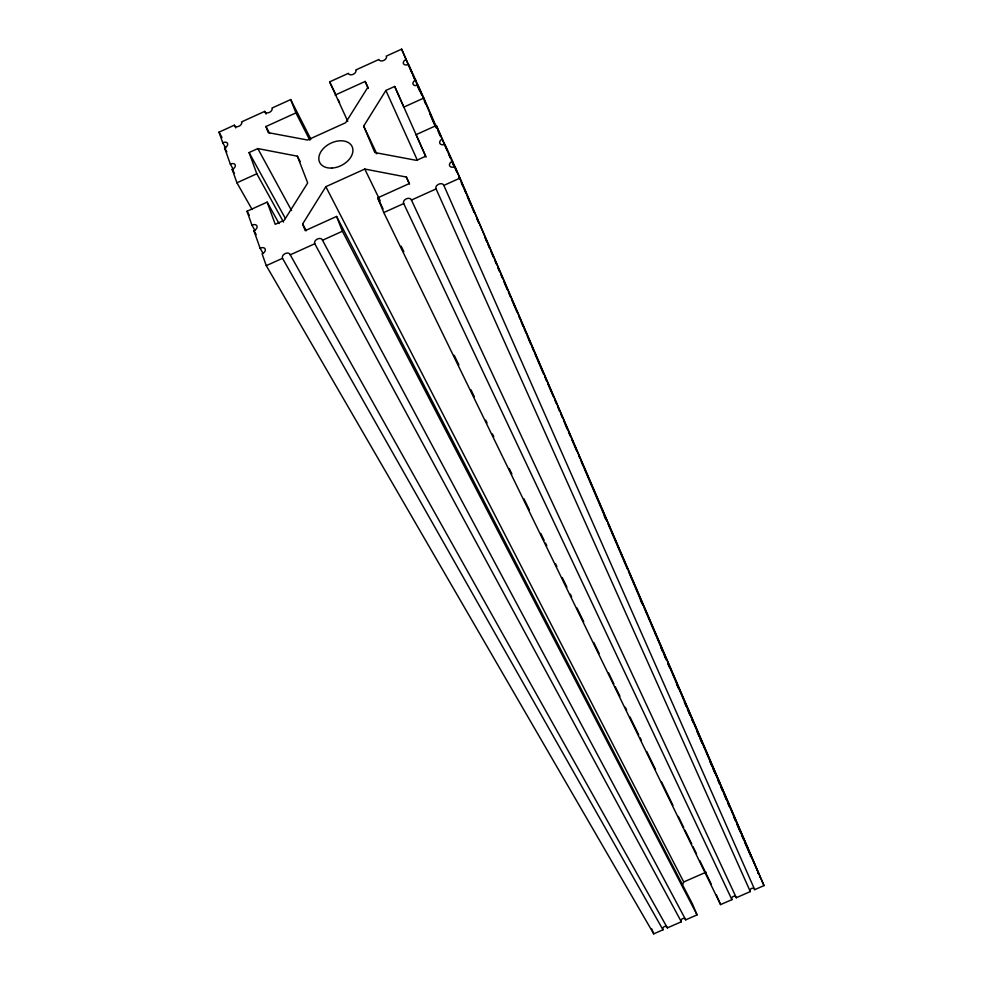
<?xml version="1.0" encoding="UTF-8"?>
<svg xmlns="http://www.w3.org/2000/svg" width="983" height="983" viewBox="0 0 983 983"><rect width="100%" height="100%" fill="white"/><g stroke="black" fill="none" stroke-linecap="round" stroke-linejoin="round"><path stroke-width="1.47" d="M682.485 884.749L683.726 881.972L706.052 872.191M279.086 223.596L267.143 202.129L247.016 211.259L251.955 225.205A4.19 2.888 -28.8 0 1 257.005 226.09A4.19 2.888 -28.8 0 1 253.884 230.673L260.102 248.232A4.227 2.949 -28.9 0 1 265.226 249.154A4.227 2.949 -28.9 0 1 262.08 253.811L266.282 265.656L653.732 933.85L662.984 929.795A2.408 2.224 -31.6 0 1 664.275 926.625A2.408 2.224 -31.6 0 1 667.371 927.878L681.342 921.771A2.408 2.224 -29.7 0 1 682.62 918.601A2.408 2.224 -29.7 0 1 685.741 919.842L697.058 914.89L692.462 903.991L336.591 216.444L305.16 230.661L302.641 223.964L325.852 186.684L364.791 169.051L406.36 177.051L409.579 184.018M456.972 172.455L436.329 125.505L416.079 134.671L425.651 156.26L416.559 160.376L374.818 152.537L363.685 126.119L385.889 90.448L394.687 86.455L426.057 157.108M225.771 148.138L222.76 142.793L219 132.164L234.31 125.197A4.018 2.654 -27.9 0 0 238.918 126.254A4.018 2.654 -27.9 0 0 241.572 121.904L264.685 111.398A4.018 2.654 -27.3 0 0 269.342 112.418A4.018 2.654 -27.3 0 0 271.959 108.081L290.698 99.566L310.874 139.205M347.798 121.376L329.649 81.859L348.424 73.332L348.768 73.971A4.018 2.666 -25.5 0 0 353.696 74.057A4.018 2.666 -25.5 0 0 355.723 70.014L378.922 59.471L379.278 60.098A4.018 2.666 -24.8 0 0 384.23 60.184A4.018 2.666 -24.8 0 0 386.233 56.142L401.629 49.15L421.891 95.339M335.129 95.081L365.185 81.429L367.777 87.45L345.623 122.728L307.519 140.016L268.248 132.644L265.951 126.512L295.92 112.898L290.698 99.566M283.522 222.097L256.809 173.782L249.08 152.549L257.829 148.58L297.37 156.186L300.22 161.63M222.76 142.793A4.03 2.679 -28.4 0 1 227.601 143.543A4.03 2.679 -28.4 0 1 224.566 147.868L230.341 164.173A4.079 2.74 -28.5 0 1 235.232 164.96A4.079 2.74 -28.5 0 1 232.172 169.359L236.928 182.801L256.809 173.782M406.286 59.41A4.055 2.703 -24.4 0 0 403.435 63.662A4.055 2.703 -24.4 0 0 408.51 64.313L415.662 80.053A4.092 2.752 -24.4 0 0 413.081 84.243A4.092 2.752 -24.4 0 0 417.947 85.066L423.845 98.03L403.853 107.098L394.687 86.455M442.448 138.972A4.202 2.912 -24.3 0 0 439.819 143.346A4.202 2.912 -24.3 0 0 444.857 144.255L452.549 161.2A4.239 2.961 -24.2 0 0 449.624 165.771A4.239 2.961 -24.2 0 0 455.006 166.594L764 885.597L754.723 889.652A2.408 2.224 -21.9 0 0 751.54 888.435A2.408 2.224 -21.9 0 0 750.312 891.581L736.316 897.712A2.408 2.224 -24 0 0 733.158 896.484A2.408 2.224 -24 0 0 731.905 899.642L720.576 904.593L383.775 212.561L377.681 197.866L409.186 183.624L406.36 177.051M266.282 265.656L282.526 258.308A4.251 2.986 -28.5 0 1 285.279 253.54A4.251 2.986 -28.5 0 1 290.243 254.83L314.781 243.735A4.251 2.986 -27.7 0 1 317.497 238.98A4.251 2.986 -27.7 0 1 322.51 240.245L342.403 231.251L697.058 914.89M383.775 212.561L403.706 203.555A4.264 2.998 -25.5 0 1 406.311 198.836A4.264 2.998 -25.5 0 1 411.447 200.053L436.096 188.92A4.264 2.998 -24.7 0 1 438.664 184.214A4.264 2.998 -24.7 0 1 443.849 185.406L460.204 178.021M260.102 248.232L263.174 253.553M251.955 225.205L255.015 230.538M253.884 230.673L256.182 234.667M247.016 211.259L249.289 215.252M232.172 169.359L234.446 173.364M282.526 258.308L662.984 929.795M236.928 182.801L252.103 209.49M230.341 164.173L233.364 169.518M219 132.164L221.998 137.509M224.566 147.868L226.827 151.886M290.243 254.83L667.371 927.878M234.31 125.197L235.785 127.888M249.08 152.549L285.34 218.41M257.829 148.58L291.546 210.559M314.781 243.735L681.342 921.771M302.641 223.964L306.291 230.722M322.51 240.245L685.741 919.842M265.951 126.512L269.551 133.283M264.685 111.398L266.123 114.102M325.852 186.684L683.726 881.972M295.92 112.898L309.854 140.213M364.791 169.051L380.212 200.827M377.681 197.866L383.051 208.912M401.175 246.192L403.853 251.709M454.183 355.268L458.889 364.926M470.968 389.784L474.322 396.69M485.725 420.159L487.064 422.923M492.434 433.958L493.773 436.722M509.219 468.486L511.897 474.003M523.976 498.86L529.346 509.907M540.748 533.376L544.103 540.281M545.454 543.034L546.794 545.798M555.518 563.75L556.857 566.515M562.227 577.549L566.921 587.22M570.275 594.125L571.627 596.89M576.984 607.936L583.705 621.735M593.769 642.452L599.139 653.498M608.526 672.827L613.896 683.873M615.235 686.625L619.941 696.296M625.311 707.342L626.65 710.107M630.005 717L638.729 734.952M640.068 737.717L641.408 740.482M646.777 751.528L655.501 769.468M661.547 781.903L672.95 805.372M678.319 816.418L683.689 827.465M685.028 830.217L691.737 844.028M693.089 846.793L696.443 853.699M699.798 860.592L711.2 884.073M329.649 81.859L334.97 92.918M338.299 99.824L339.626 102.588M363.685 126.119L376.808 153.827M403.706 203.555L731.905 899.642M411.447 200.053L736.316 897.712M365.185 81.429L368.392 88.396M385.889 90.448L417.431 160.401M452.549 161.2L764 885.597M436.096 188.92L750.312 891.581M443.849 185.406L754.723 889.652M424.324 100.991L425.541 103.805M429.792 113.684L431.611 117.911M431.807 118.624L434.658 124.964M401.629 49.15L411.951 73.098M413.167 75.912L414.986 80.139M418.021 87.192L419.852 91.419M716.484 895.095L720.576 904.593M458.791 176.682L459.995 179.496M461.236 182.654L463.054 186.881M464.246 189.363L466.065 193.59M467.269 196.416L470.931 205.214M472.123 207.696L473.953 212.254M476.964 218.963L478.782 223.202M484.84 237.296L486.683 241.855M487.875 244.337L489.694 248.564M490.91 251.39L493.331 257.03M495.149 261.257L496.354 264.071M497.595 267.216L499.413 271.443M500.605 273.938L502.411 278.177M503.628 280.991L505.446 285.217M505.471 285.537L507.289 289.776M508.481 292.27L510.312 296.817M511.504 299.311L516.96 312.004M518.778 316.231L519.995 319.045M521.199 321.871L523.042 326.417M524.234 328.912L526.052 333.151M527.257 335.965L530.918 344.738M532.11 347.245L533.953 351.779M535.133 354.285L543.648 374.339M544.828 376.845L546.671 381.379M547.863 383.886L553.318 396.579M555.137 400.806L556.341 403.62M557.558 406.446L559.401 410.98M560.593 413.487L562.411 417.726M563.615 420.54L567.277 429.301M568.469 431.82L570.312 436.341M571.492 438.86L576.947 451.553M578.766 455.78L579.982 458.594M581.186 461.42L583.03 465.942M584.221 468.461L603.636 513.863M604.828 516.394L606.658 520.904M607.85 523.435L627.265 568.825M628.456 571.369L639.994 598.426M641.174 600.969L643.017 605.479M644.209 608.022L663.623 653.388M664.815 655.944L666.658 660.441M667.838 662.997L723.611 792.925M724.803 795.493L758.372 873.051A2.408 2.212 -20.9 0 0 757.795 873.346M436.329 125.505L447.24 150.891M448.457 153.704L450.275 157.944M451.492 160.757L453.31 164.984M603.759 514.736L605.577 518.975M640.154 599.36L641.973 603.587M660.785 647.305L662.603 651.532M663.82 654.359L665.638 658.585M668.059 664.225L669.276 667.052M676.55 683.971L678.368 688.211M684.438 702.304L686.257 706.544M687.473 709.357L689.894 714.997M691.725 719.237L692.929 722.05M697.18 731.917L698.999 736.156M700.215 738.97L702.034 743.209M709.923 761.542L711.741 765.769M712.958 768.595L714.776 772.822M717.799 779.875L719.63 784.102M720.834 786.928L722.652 791.155M723.869 793.981L726.302 799.621M728.12 803.848L729.337 806.674M733.576 816.541L735.395 820.768M736.611 823.594L740.248 832.048M741.465 834.874L743.283 839.101M744.5 841.927L750.889 856.34A2.396 2.187 -21.1 0 0 750.348 856.66M423.845 98.03L436.587 127.63M437.791 130.444L440.224 136.084M415.662 80.053L436.305 127.962M651.729 928.91L653.732 933.85M336.591 216.444L342.403 231.251M297.37 156.186L307.691 182.949L284.284 220.241L275.24 224.333L267.143 202.129M760.178 877.069A2.408 2.212 -20.9 0 1 759.564 877.303M331.738 168.068A18.05 12.324 -26.5 0 0 352.27 146.934A18.05 12.324 -26.5 0 0 323.591 148.31A18.05 12.324 -26.5 0 0 331.738 168.068"/></g></svg>
